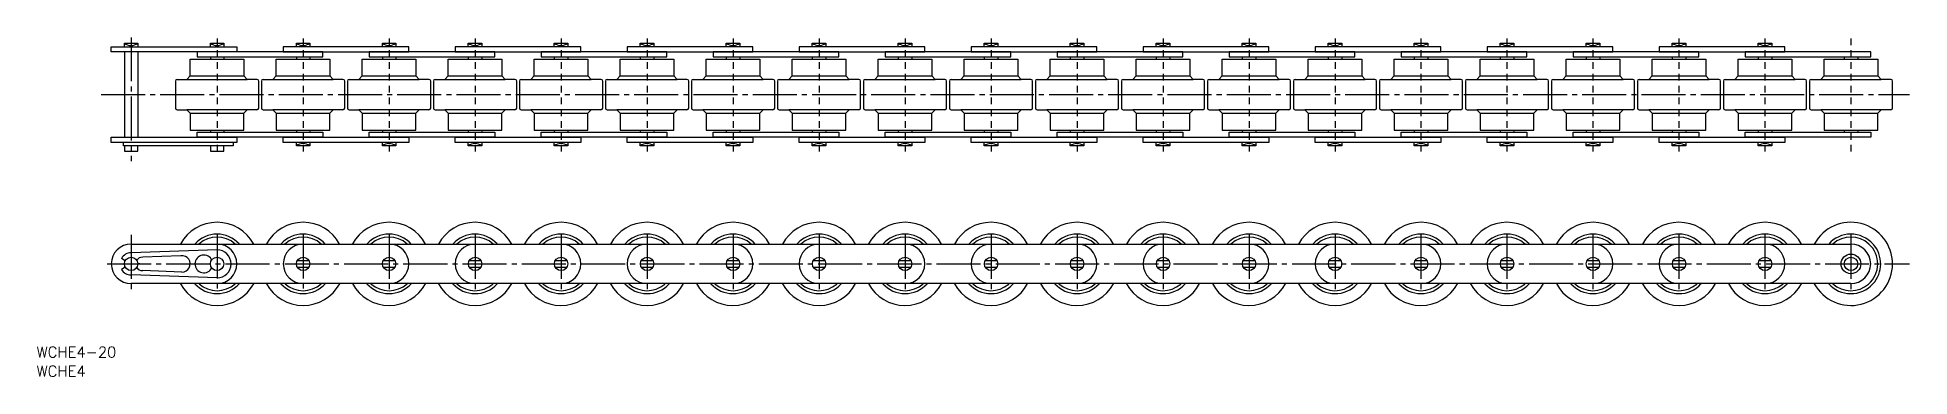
# Model space of a CAD drawing. Extents: x -36 to 517, y 236 to 337.
import ezdxf

# ---------------------------------------------------------------- set-up
doc = ezdxf.new("R2010")
doc.units = 0
doc.linetypes.add('CENTER', pattern=[17.5, 13, -1.5, 1.5, -1.5])
doc.linetypes.add('DASHED', pattern=[3.5, 2, -1.5])
doc.layers.get('0').update_dxf_attribs({"linetype": 'CONTINUOUS'})
doc.layers.add('CENTER', color=1, linetype='CENTER')
doc.styles.get("Standard").update_dxf_attribs({"font": 'txt.shx', "bigfont": 'extfont.shx'})

msp = doc.modelspace()

# ---------------------------------------------------------------- linework, layer by layer
at = {"color": 7, "linetype": 'CONTINUOUS'}
for p, q in [((-14.41, 333.89), (22.72, 333.89)), ((-14.41, 332.39), (-14.41, 333.89)), ((22.72, 332.39), (-14.41, 332.39)), ((-10.53, 333.89), (-10.53, 334.94)), ((-10.53, 334.94), (-6.56, 334.94)), ((-10.53, 332.39), (-10.53, 307.09)), ((-6.56, 334.94), (-6.56, 333.89)), ((-6.56, 332.39), (-6.56, 307.09)), ((48.12, 332.39), (10.99, 332.39)), ((10.99, 332.39), (10.99, 330.89)), ((14.87, 333.89), (14.87, 334.94)), ((14.87, 334.94), (18.84, 334.94)), ((18.84, 334.94), (18.84, 333.89)), ((22.72, 333.89), (22.72, 332.39)), ((73.52, 333.89), (36.39, 333.89)), ((36.39, 333.89), (36.39, 332.39)), ((36.39, 332.39), (73.52, 332.39)), ((40.27, 333.89), (40.27, 334.94)), ((40.27, 334.94), (44.24, 334.94)), ((44.24, 334.94), (44.24, 333.89)), ((48.09, 330.89), (48.09, 332.39)), ((98.92, 332.39), (61.79, 332.39)), ((61.79, 332.39), (61.79, 330.89)), ((65.67, 333.89), (65.67, 334.94)), ((65.67, 334.94), (69.64, 334.94)), ((69.64, 334.94), (69.64, 333.89)), ((73.52, 332.39), (73.52, 333.89)), ((124.32, 333.89), (87.19, 333.89)), ((87.19, 333.89), (87.19, 332.39)), ((87.19, 332.39), (124.32, 332.39)), ((91.07, 333.89), (91.07, 334.94)), ((91.07, 334.94), (95.04, 334.94)), ((95.04, 334.94), (95.04, 333.89)), ((98.89, 330.89), (98.89, 332.39)), ((149.72, 332.39), (112.59, 332.39)), ((112.59, 332.39), (112.59, 330.89)), ((116.47, 333.89), (116.47, 334.94)), ((116.47, 334.94), (120.44, 334.94)), ((120.44, 334.94), (120.44, 333.89)), ((124.32, 332.39), (124.32, 333.89)), ((175.12, 333.89), (137.99, 333.89)), ((137.99, 333.89), (137.99, 332.39)), ((137.99, 332.39), (175.12, 332.39)), ((141.87, 333.89), (141.87, 334.94)), ((141.87, 334.94), (145.84, 334.94)), ((145.84, 334.94), (145.84, 333.89)), ((149.69, 330.89), (149.69, 332.39)), ((200.52, 332.39), (163.39, 332.39)), ((163.39, 332.39), (163.39, 330.89)), ((167.27, 333.89), (167.27, 334.94)), ((167.27, 334.94), (171.24, 334.94)), ((171.24, 334.94), (171.24, 333.89)), ((175.12, 332.39), (175.12, 333.89)), ((225.92, 333.89), (188.79, 333.89)), ((188.79, 333.89), (188.79, 332.39)), ((188.79, 332.39), (225.92, 332.39)), ((192.67, 333.89), (192.67, 334.94)), ((192.67, 334.94), (196.64, 334.94)), ((196.64, 334.94), (196.64, 333.89)), ((200.49, 330.89), (200.49, 332.39)), ((251.32, 332.39), (214.19, 332.39)), ((214.19, 332.39), (214.19, 330.89)), ((218.07, 333.89), (218.07, 334.94)), ((218.07, 334.94), (222.04, 334.94)), ((222.04, 334.94), (222.04, 333.89)), ((225.92, 332.39), (225.92, 333.89)), ((276.72, 333.89), (239.59, 333.89)), ((239.59, 333.89), (239.59, 332.39)), ((239.59, 332.39), (276.72, 332.39)), ((243.47, 333.89), (243.47, 334.94)), ((243.47, 334.94), (247.44, 334.94)), ((247.44, 334.94), (247.44, 333.89)), ((251.29, 330.89), (251.29, 332.39)), ((302.12, 332.39), (264.99, 332.39)), ((264.99, 332.39), (264.99, 330.89)), ((268.87, 333.89), (268.87, 334.94)), ((268.87, 334.94), (272.84, 334.94)), ((272.84, 334.94), (272.84, 333.89)), ((276.72, 332.39), (276.72, 333.89)), ((327.52, 333.89), (290.39, 333.89)), ((290.39, 333.89), (290.39, 332.39)), ((290.39, 332.39), (327.52, 332.39)), ((294.27, 333.89), (294.27, 334.94)), ((294.27, 334.94), (298.24, 334.94)), ((298.24, 334.94), (298.24, 333.89)), ((302.09, 330.89), (302.09, 332.39)), ((352.92, 332.39), (315.79, 332.39)), ((315.79, 332.39), (315.79, 330.89)), ((319.67, 333.89), (319.67, 334.94)), ((319.67, 334.94), (323.64, 334.94)), ((323.64, 334.94), (323.64, 333.89)), ((327.52, 332.39), (327.52, 333.89)), ((378.32, 333.89), (341.19, 333.89)), ((341.19, 333.89), (341.19, 332.39)), ((341.19, 332.39), (378.32, 332.39)), ((345.07, 333.89), (345.07, 334.94)), ((345.07, 334.94), (349.04, 334.94)), ((349.04, 334.94), (349.04, 333.89)), ((352.89, 330.89), (352.89, 332.39)), ((403.72, 332.39), (366.59, 332.39)), ((366.59, 332.39), (366.59, 330.89)), ((370.47, 333.89), (370.47, 334.94)), ((370.47, 334.94), (374.44, 334.94)), ((374.44, 334.94), (374.44, 333.89)), ((378.32, 332.39), (378.32, 333.89)), ((429.12, 333.89), (391.99, 333.89)), ((391.99, 333.89), (391.99, 332.39)), ((391.99, 332.39), (429.12, 332.39)), ((395.87, 333.89), (395.87, 334.94)), ((395.87, 334.94), (399.84, 334.94)), ((399.84, 334.94), (399.84, 333.89)), ((403.69, 330.89), (403.69, 332.39)), ((454.52, 332.39), (417.39, 332.39)), ((417.39, 332.39), (417.39, 330.89)), ((421.27, 333.89), (421.27, 334.94)), ((421.27, 334.94), (425.24, 334.94)), ((425.24, 334.94), (425.24, 333.89)), ((429.12, 332.39), (429.12, 333.89)), ((479.92, 333.89), (442.79, 333.89)), ((442.79, 333.89), (442.79, 332.39)), ((442.79, 332.39), (479.92, 332.39)), ((446.67, 333.89), (446.67, 334.94)), ((446.67, 334.94), (450.64, 334.94)), ((450.64, 334.94), (450.64, 333.89)), ((454.49, 330.89), (454.49, 332.39)), ((505.32, 332.39), (468.19, 332.39)), ((468.19, 332.39), (468.19, 330.89)), ((472.07, 333.89), (472.07, 334.94)), ((472.07, 334.94), (476.04, 334.94)), ((476.04, 334.94), (476.04, 333.89)), ((479.92, 332.39), (479.92, 333.89)), ((505.29, 330.89), (505.29, 332.39)), ((8.91, 330.24), (24.79, 330.24)), ((8.91, 325.24), (8.91, 330.24)), ((10.99, 330.89), (48.12, 330.89)), ((14.87, 330.89), (14.87, 330.24)), ((18.84, 330.89), (18.84, 330.24)), ((24.79, 330.24), (24.79, 325.24)), ((34.31, 330.24), (50.19, 330.24)), ((34.31, 325.24), (34.31, 330.24)), ((40.27, 330.89), (40.27, 330.24)), ((44.24, 330.89), (44.24, 330.24)), ((50.19, 330.24), (50.19, 325.24)), ((59.71, 330.24), (75.59, 330.24)), ((59.71, 325.24), (59.71, 330.24)), ((61.79, 330.89), (98.92, 330.89)), ((65.67, 330.89), (65.67, 330.24)), ((69.64, 330.89), (69.64, 330.24)), ((75.59, 330.24), (75.59, 325.24)), ((85.11, 330.24), (100.99, 330.24)), ((85.11, 325.24), (85.11, 330.24)), ((91.07, 330.89), (91.07, 330.24)), ((95.04, 330.89), (95.04, 330.24)), ((100.99, 330.24), (100.99, 325.24)), ((110.51, 330.24), (126.39, 330.24)), ((110.51, 325.24), (110.51, 330.24)), ((112.59, 330.89), (149.72, 330.89)), ((116.47, 330.89), (116.47, 330.24)), ((120.44, 330.89), (120.44, 330.24)), ((126.39, 330.24), (126.39, 325.24)), ((135.91, 330.24), (151.79, 330.24)), ((135.91, 325.24), (135.91, 330.24)), ((141.87, 330.89), (141.87, 330.24)), ((145.84, 330.89), (145.84, 330.24)), ((151.79, 330.24), (151.79, 325.24)), ((161.31, 330.24), (177.19, 330.24)), ((161.31, 325.24), (161.31, 330.24)), ((163.39, 330.89), (200.52, 330.89)), ((167.27, 330.89), (167.27, 330.24)), ((171.24, 330.89), (171.24, 330.24)), ((177.19, 330.24), (177.19, 325.24)), ((186.71, 330.24), (202.59, 330.24)), ((186.71, 325.24), (186.71, 330.24)), ((192.67, 330.89), (192.67, 330.24)), ((196.64, 330.89), (196.64, 330.24)), ((202.59, 330.24), (202.59, 325.24)), ((212.11, 330.24), (227.99, 330.24)), ((212.11, 325.24), (212.11, 330.24)), ((214.19, 330.89), (251.32, 330.89)), ((218.07, 330.89), (218.07, 330.24)), ((222.04, 330.89), (222.04, 330.24)), ((227.99, 330.24), (227.99, 325.24)), ((237.51, 330.24), (253.39, 330.24)), ((237.51, 325.24), (237.51, 330.24)), ((243.47, 330.89), (243.47, 330.24)), ((247.44, 330.89), (247.44, 330.24)), ((253.39, 330.24), (253.39, 325.24)), ((262.91, 330.24), (278.79, 330.24)), ((262.91, 325.24), (262.91, 330.24)), ((264.99, 330.89), (302.12, 330.89)), ((268.87, 330.89), (268.87, 330.24)), ((272.84, 330.89), (272.84, 330.24)), ((278.79, 330.24), (278.79, 325.24)), ((288.31, 330.24), (304.19, 330.24)), ((288.31, 325.24), (288.31, 330.24)), ((294.27, 330.89), (294.27, 330.24)), ((298.24, 330.89), (298.24, 330.24)), ((304.19, 330.24), (304.19, 325.24)), ((313.71, 330.24), (329.59, 330.24)), ((313.71, 325.24), (313.71, 330.24)), ((315.79, 330.89), (352.92, 330.89)), ((319.67, 330.89), (319.67, 330.24)), ((323.64, 330.89), (323.64, 330.24)), ((329.59, 330.24), (329.59, 325.24)), ((339.11, 330.24), (354.99, 330.24)), ((339.11, 325.24), (339.11, 330.24)), ((345.07, 330.89), (345.07, 330.24)), ((349.04, 330.89), (349.04, 330.24)), ((354.99, 330.24), (354.99, 325.24)), ((364.51, 330.24), (380.39, 330.24)), ((364.51, 325.24), (364.51, 330.24)), ((366.59, 330.89), (403.72, 330.89)), ((370.47, 330.89), (370.47, 330.24)), ((374.44, 330.89), (374.44, 330.24)), ((380.39, 330.24), (380.39, 325.24)), ((389.91, 330.24), (405.79, 330.24)), ((389.91, 325.24), (389.91, 330.24)), ((395.87, 330.89), (395.87, 330.24)), ((399.84, 330.89), (399.84, 330.24)), ((405.79, 330.24), (405.79, 325.24)), ((415.31, 330.24), (431.19, 330.24)), ((415.31, 325.24), (415.31, 330.24)), ((417.39, 330.89), (454.52, 330.89)), ((421.27, 330.89), (421.27, 330.24)), ((425.24, 330.89), (425.24, 330.24)), ((431.19, 330.24), (431.19, 325.24)), ((440.71, 330.24), (456.59, 330.24)), ((440.71, 325.24), (440.71, 330.24)), ((446.67, 330.89), (446.67, 330.24)), ((450.64, 330.89), (450.64, 330.24)), ((456.59, 330.24), (456.59, 325.24)), ((466.11, 330.24), (481.99, 330.24)), ((466.11, 325.24), (466.11, 330.24)), ((468.19, 330.89), (505.32, 330.89)), ((472.07, 330.89), (472.07, 330.24)), ((476.04, 330.89), (476.04, 330.24)), ((481.99, 330.24), (481.99, 325.24)), ((491.51, 330.24), (507.39, 330.24)), ((491.51, 325.24), (491.51, 330.24)), ((497.47, 330.89), (497.47, 330.24)), ((501.44, 330.89), (501.44, 330.24)), ((507.39, 330.24), (507.39, 325.24)), ((4.55, 323.74), (4.55, 315.74)), ((5.05, 324.24), (7.91, 324.24)), ((7.91, 324.24), (8.91, 325.24)), ((7.91, 324.24), (25.79, 324.24)), ((8.91, 325.24), (24.79, 325.24)), ((24.79, 325.24), (25.79, 324.24)), ((28.65, 324.24), (25.79, 324.24)), ((29.15, 315.74), (29.15, 323.74)), ((29.95, 323.74), (29.95, 315.74)), ((30.45, 324.24), (33.31, 324.24)), ((33.31, 324.24), (34.31, 325.24)), ((33.31, 324.24), (51.19, 324.24)), ((34.31, 325.24), (50.19, 325.24)), ((50.19, 325.24), (51.19, 324.24)), ((54.05, 324.24), (51.19, 324.24)), ((54.55, 315.74), (54.55, 323.74)), ((55.35, 323.74), (55.35, 315.74)), ((55.85, 324.24), (58.71, 324.24)), ((58.71, 324.24), (59.71, 325.24)), ((58.71, 324.24), (76.59, 324.24)), ((59.71, 325.24), (75.59, 325.24)), ((75.59, 325.24), (76.59, 324.24)), ((79.45, 324.24), (76.59, 324.24)), ((79.95, 315.74), (79.95, 323.74)), ((80.75, 323.74), (80.75, 315.74)), ((81.25, 324.24), (84.11, 324.24)), ((84.11, 324.24), (85.11, 325.24)), ((84.11, 324.24), (101.99, 324.24)), ((85.11, 325.24), (100.99, 325.24)), ((100.99, 325.24), (101.99, 324.24)), ((104.85, 324.24), (101.99, 324.24)), ((105.35, 315.74), (105.35, 323.74)), ((106.15, 323.74), (106.15, 315.74)), ((106.65, 324.24), (109.51, 324.24)), ((109.51, 324.24), (110.51, 325.24)), ((109.51, 324.24), (127.39, 324.24)), ((110.51, 325.24), (126.39, 325.24)), ((126.39, 325.24), (127.39, 324.24)), ((130.25, 324.24), (127.39, 324.24)), ((130.75, 315.74), (130.75, 323.74)), ((131.55, 323.74), (131.55, 315.74)), ((132.05, 324.24), (134.91, 324.24)), ((134.91, 324.24), (135.91, 325.24)), ((134.91, 324.24), (152.79, 324.24)), ((135.91, 325.24), (151.79, 325.24)), ((151.79, 325.24), (152.79, 324.24)), ((155.65, 324.24), (152.79, 324.24)), ((156.15, 315.74), (156.15, 323.74)), ((156.95, 323.74), (156.95, 315.74)), ((157.45, 324.24), (160.31, 324.24)), ((160.31, 324.24), (161.31, 325.24)), ((160.31, 324.24), (178.19, 324.24)), ((161.31, 325.24), (177.19, 325.24)), ((177.19, 325.24), (178.19, 324.24)), ((181.05, 324.24), (178.19, 324.24)), ((181.55, 315.74), (181.55, 323.74)), ((182.35, 323.74), (182.35, 315.74)), ((182.85, 324.24), (185.71, 324.24)), ((185.71, 324.24), (186.71, 325.24)), ((185.71, 324.24), (203.59, 324.24)), ((186.71, 325.24), (202.59, 325.24)), ((202.59, 325.24), (203.59, 324.24)), ((206.45, 324.24), (203.59, 324.24)), ((206.95, 315.74), (206.95, 323.74)), ((207.75, 323.74), (207.75, 315.74)), ((208.25, 324.24), (211.11, 324.24)), ((211.11, 324.24), (212.11, 325.24)), ((211.11, 324.24), (228.99, 324.24)), ((212.11, 325.24), (227.99, 325.24)), ((227.99, 325.24), (228.99, 324.24)), ((231.85, 324.24), (228.99, 324.24)), ((232.35, 315.74), (232.35, 323.74)), ((233.15, 323.74), (233.15, 315.74)), ((233.65, 324.24), (236.51, 324.24)), ((236.51, 324.24), (237.51, 325.24)), ((236.51, 324.24), (254.39, 324.24)), ((237.51, 325.24), (253.39, 325.24)), ((253.39, 325.24), (254.39, 324.24)), ((257.25, 324.24), (254.39, 324.24)), ((257.75, 315.74), (257.75, 323.74)), ((258.55, 323.74), (258.55, 315.74)), ((259.05, 324.24), (261.91, 324.24)), ((261.91, 324.24), (262.91, 325.24)), ((261.91, 324.24), (279.79, 324.24)), ((262.91, 325.24), (278.79, 325.24)), ((278.79, 325.24), (279.79, 324.24)), ((282.65, 324.24), (279.79, 324.24)), ((283.15, 315.74), (283.15, 323.74)), ((283.95, 323.74), (283.95, 315.74)), ((284.45, 324.24), (287.31, 324.24)), ((287.31, 324.24), (288.31, 325.24)), ((287.31, 324.24), (305.19, 324.24)), ((288.31, 325.24), (304.19, 325.24)), ((304.19, 325.24), (305.19, 324.24)), ((308.05, 324.24), (305.19, 324.24)), ((308.55, 315.74), (308.55, 323.74)), ((309.35, 323.74), (309.35, 315.74)), ((309.85, 324.24), (312.71, 324.24)), ((312.71, 324.24), (313.71, 325.24)), ((312.71, 324.24), (330.59, 324.24)), ((313.71, 325.24), (329.59, 325.24)), ((329.59, 325.24), (330.59, 324.24)), ((333.45, 324.24), (330.59, 324.24)), ((333.95, 315.74), (333.95, 323.74)), ((334.75, 323.74), (334.75, 315.74)), ((335.25, 324.24), (338.11, 324.24)), ((338.11, 324.24), (339.11, 325.24)), ((338.11, 324.24), (355.99, 324.24)), ((339.11, 325.24), (354.99, 325.24)), ((354.99, 325.24), (355.99, 324.24)), ((358.85, 324.24), (355.99, 324.24)), ((359.35, 315.74), (359.35, 323.74)), ((360.15, 323.74), (360.15, 315.74)), ((360.65, 324.24), (363.51, 324.24)), ((363.51, 324.24), (364.51, 325.24)), ((363.51, 324.24), (381.39, 324.24)), ((364.51, 325.24), (380.39, 325.24)), ((380.39, 325.24), (381.39, 324.24)), ((384.25, 324.24), (381.39, 324.24)), ((384.75, 315.74), (384.75, 323.74)), ((385.55, 323.74), (385.55, 315.74)), ((386.05, 324.24), (388.91, 324.24)), ((388.91, 324.24), (389.91, 325.24)), ((388.91, 324.24), (406.79, 324.24)), ((389.91, 325.24), (405.79, 325.24)), ((405.79, 325.24), (406.79, 324.24)), ((409.65, 324.24), (406.79, 324.24)), ((410.15, 315.74), (410.15, 323.74)), ((410.95, 323.74), (410.95, 315.74)), ((411.45, 324.24), (414.31, 324.24)), ((414.31, 324.24), (415.31, 325.24)), ((414.31, 324.24), (432.19, 324.24)), ((415.31, 325.24), (431.19, 325.24)), ((431.19, 325.24), (432.19, 324.24)), ((435.05, 324.24), (432.19, 324.24)), ((435.55, 315.74), (435.55, 323.74)), ((436.35, 323.74), (436.35, 315.74)), ((436.85, 324.24), (439.71, 324.24)), ((439.71, 324.24), (440.71, 325.24)), ((439.71, 324.24), (457.59, 324.24)), ((440.71, 325.24), (456.59, 325.24)), ((456.59, 325.24), (457.59, 324.24)), ((460.45, 324.24), (457.59, 324.24)), ((460.95, 315.74), (460.95, 323.74)), ((461.75, 323.74), (461.75, 315.74)), ((462.25, 324.24), (465.11, 324.24)), ((465.11, 324.24), (466.11, 325.24)), ((465.11, 324.24), (482.99, 324.24)), ((466.11, 325.24), (481.99, 325.24)), ((481.99, 325.24), (482.99, 324.24)), ((485.85, 324.24), (482.99, 324.24)), ((486.35, 315.74), (486.35, 323.74)), ((487.15, 323.74), (487.15, 315.74)), ((487.65, 324.24), (490.51, 324.24)), ((490.51, 324.24), (491.51, 325.24)), ((490.51, 324.24), (508.39, 324.24)), ((491.51, 325.24), (507.39, 325.24)), ((507.39, 325.24), (508.39, 324.24)), ((511.25, 324.24), (508.39, 324.24)), ((511.75, 315.74), (511.75, 323.74)), ((5.05, 315.24), (7.91, 315.24)), ((7.91, 315.24), (8.91, 314.24)), ((25.79, 315.24), (7.91, 315.24)), ((24.79, 314.24), (25.79, 315.24)), ((28.65, 315.24), (25.79, 315.24)), ((30.45, 315.24), (33.31, 315.24)), ((33.31, 315.24), (34.31, 314.24)), ((51.19, 315.24), (33.31, 315.24)), ((50.19, 314.24), (51.19, 315.24)), ((54.05, 315.24), (51.19, 315.24)), ((55.85, 315.24), (58.71, 315.24)), ((58.71, 315.24), (59.71, 314.24)), ((76.59, 315.24), (58.71, 315.24)), ((75.59, 314.24), (76.59, 315.24)), ((79.45, 315.24), (76.59, 315.24)), ((81.25, 315.24), (84.11, 315.24)), ((84.11, 315.24), (85.11, 314.24)), ((101.99, 315.24), (84.11, 315.24)), ((100.99, 314.24), (101.99, 315.24)), ((104.85, 315.24), (101.99, 315.24)), ((106.65, 315.24), (109.51, 315.24)), ((109.51, 315.24), (110.51, 314.24)), ((127.39, 315.24), (109.51, 315.24)), ((126.39, 314.24), (127.39, 315.24)), ((130.25, 315.24), (127.39, 315.24)), ((132.05, 315.24), (134.91, 315.24)), ((134.91, 315.24), (135.91, 314.24)), ((152.79, 315.24), (134.91, 315.24)), ((151.79, 314.24), (152.79, 315.24)), ((155.65, 315.24), (152.79, 315.24)), ((157.45, 315.24), (160.31, 315.24)), ((160.31, 315.24), (161.31, 314.24)), ((178.19, 315.24), (160.31, 315.24)), ((177.19, 314.24), (178.19, 315.24)), ((181.05, 315.24), (178.19, 315.24)), ((182.85, 315.24), (185.71, 315.24)), ((185.71, 315.24), (186.71, 314.24)), ((203.59, 315.24), (185.71, 315.24)), ((202.59, 314.24), (203.59, 315.24)), ((206.45, 315.24), (203.59, 315.24)), ((208.25, 315.24), (211.11, 315.24)), ((211.11, 315.24), (212.11, 314.24)), ((228.99, 315.24), (211.11, 315.24)), ((227.99, 314.24), (228.99, 315.24)), ((231.85, 315.24), (228.99, 315.24)), ((233.65, 315.24), (236.51, 315.24)), ((236.51, 315.24), (237.51, 314.24)), ((254.39, 315.24), (236.51, 315.24)), ((253.39, 314.24), (254.39, 315.24)), ((257.25, 315.24), (254.39, 315.24)), ((259.05, 315.24), (261.91, 315.24)), ((261.91, 315.24), (262.91, 314.24)), ((279.79, 315.24), (261.91, 315.24)), ((278.79, 314.24), (279.79, 315.24)), ((282.65, 315.24), (279.79, 315.24)), ((284.45, 315.24), (287.31, 315.24)), ((287.31, 315.24), (288.31, 314.24)), ((305.19, 315.24), (287.31, 315.24)), ((304.19, 314.24), (305.19, 315.24)), ((308.05, 315.24), (305.19, 315.24)), ((309.85, 315.24), (312.71, 315.24)), ((312.71, 315.24), (313.71, 314.24)), ((330.59, 315.24), (312.71, 315.24)), ((329.59, 314.24), (330.59, 315.24)), ((333.45, 315.24), (330.59, 315.24)), ((335.25, 315.24), (338.11, 315.24)), ((338.11, 315.24), (339.11, 314.24)), ((355.99, 315.24), (338.11, 315.24)), ((354.99, 314.24), (355.99, 315.24)), ((358.85, 315.24), (355.99, 315.24)), ((360.65, 315.24), (363.51, 315.24)), ((363.51, 315.24), (364.51, 314.24)), ((381.39, 315.24), (363.51, 315.24)), ((380.39, 314.24), (381.39, 315.24)), ((384.25, 315.24), (381.39, 315.24)), ((386.05, 315.24), (388.91, 315.24)), ((388.91, 315.24), (389.91, 314.24)), ((406.79, 315.24), (388.91, 315.24)), ((405.79, 314.24), (406.79, 315.24)), ((409.65, 315.24), (406.79, 315.24)), ((411.45, 315.24), (414.31, 315.24)), ((414.31, 315.24), (415.31, 314.24)), ((432.19, 315.24), (414.31, 315.24)), ((431.19, 314.24), (432.19, 315.24)), ((435.05, 315.24), (432.19, 315.24)), ((436.85, 315.24), (439.71, 315.24)), ((439.71, 315.24), (440.71, 314.24)), ((457.59, 315.24), (439.71, 315.24)), ((456.59, 314.24), (457.59, 315.24)), ((460.45, 315.24), (457.59, 315.24)), ((462.25, 315.24), (465.11, 315.24)), ((465.11, 315.24), (466.11, 314.24)), ((482.99, 315.24), (465.11, 315.24)), ((481.99, 314.24), (482.99, 315.24)), ((485.85, 315.24), (482.99, 315.24)), ((487.65, 315.24), (490.51, 315.24)), ((490.51, 315.24), (491.51, 314.24)), ((508.39, 315.24), (490.51, 315.24)), ((507.39, 314.24), (508.39, 315.24)), ((511.25, 315.24), (508.39, 315.24)), ((8.91, 314.24), (8.91, 309.24)), ((8.91, 314.24), (24.79, 314.24)), ((24.79, 309.24), (24.79, 314.24)), ((34.31, 314.24), (34.31, 309.24)), ((34.31, 314.24), (50.19, 314.24)), ((50.19, 309.24), (50.19, 314.24)), ((59.71, 314.24), (59.71, 309.24)), ((59.71, 314.24), (75.59, 314.24)), ((75.59, 309.24), (75.59, 314.24)), ((85.11, 314.24), (85.11, 309.24)), ((85.11, 314.24), (100.99, 314.24)), ((100.99, 309.24), (100.99, 314.24)), ((110.51, 314.24), (110.51, 309.24)), ((110.51, 314.24), (126.39, 314.24)), ((126.39, 309.24), (126.39, 314.24)), ((135.91, 314.24), (135.91, 309.24)), ((135.91, 314.24), (151.79, 314.24)), ((151.79, 309.24), (151.79, 314.24)), ((161.31, 314.24), (161.31, 309.24)), ((161.31, 314.24), (177.19, 314.24)), ((177.19, 309.24), (177.19, 314.24)), ((186.71, 314.24), (186.71, 309.24)), ((186.71, 314.24), (202.59, 314.24)), ((202.59, 309.24), (202.59, 314.24)), ((212.11, 314.24), (212.11, 309.24)), ((212.11, 314.24), (227.99, 314.24)), ((227.99, 309.24), (227.99, 314.24)), ((237.51, 314.24), (237.51, 309.24)), ((237.51, 314.24), (253.39, 314.24)), ((253.39, 309.24), (253.39, 314.24)), ((262.91, 314.24), (262.91, 309.24)), ((262.91, 314.24), (278.79, 314.24)), ((278.79, 309.24), (278.79, 314.24)), ((288.31, 314.24), (288.31, 309.24)), ((288.31, 314.24), (304.19, 314.24)), ((304.19, 309.24), (304.19, 314.24)), ((313.71, 314.24), (313.71, 309.24)), ((313.71, 314.24), (329.59, 314.24)), ((329.59, 309.24), (329.59, 314.24)), ((339.11, 314.24), (339.11, 309.24)), ((339.11, 314.24), (354.99, 314.24)), ((354.99, 309.24), (354.99, 314.24)), ((364.51, 314.24), (364.51, 309.24)), ((364.51, 314.24), (380.39, 314.24)), ((380.39, 309.24), (380.39, 314.24)), ((389.91, 314.24), (389.91, 309.24)), ((389.91, 314.24), (405.79, 314.24)), ((405.79, 309.24), (405.79, 314.24)), ((415.31, 314.24), (415.31, 309.24)), ((415.31, 314.24), (431.19, 314.24)), ((431.19, 309.24), (431.19, 314.24)), ((440.71, 314.24), (440.71, 309.24)), ((440.71, 314.24), (456.59, 314.24)), ((456.59, 309.24), (456.59, 314.24)), ((466.11, 314.24), (466.11, 309.24)), ((466.11, 314.24), (481.99, 314.24)), ((481.99, 309.24), (481.99, 314.24)), ((491.51, 314.24), (491.51, 309.24)), ((491.51, 314.24), (507.39, 314.24)), ((507.39, 309.24), (507.39, 314.24)), ((-14.41, 307.09), (22.72, 307.09)), ((-14.41, 305.59), (-14.41, 307.09)), ((22.72, 305.59), (-14.41, 305.59)), ((-10.82, 304.58), (-10.82, 305.59)), ((21.57, 304.58), (-10.82, 304.58)), ((-10.53, 304.58), (-10.53, 302.99)), ((-6.56, 302.99), (-6.56, 304.58)), ((8.91, 309.24), (24.79, 309.24)), ((10.99, 308.59), (48.12, 308.59)), ((10.99, 307.09), (10.99, 308.59)), ((48.12, 307.09), (10.99, 307.09)), ((14.87, 309.24), (14.87, 308.59)), ((14.87, 304.58), (14.87, 302.99)), ((18.84, 309.24), (18.84, 308.59)), ((18.84, 302.99), (18.84, 304.58)), ((21.57, 305.59), (21.57, 304.58)), ((22.72, 307.09), (22.72, 305.59)), ((34.31, 309.24), (50.19, 309.24)), ((36.39, 307.09), (73.52, 307.09)), ((36.39, 305.59), (36.39, 307.09)), ((73.52, 305.59), (36.39, 305.59)), ((40.27, 309.24), (40.27, 308.59)), ((40.27, 304.54), (40.27, 305.59)), ((44.24, 304.54), (40.27, 304.54)), ((44.24, 309.24), (44.24, 308.59)), ((44.24, 305.59), (44.24, 304.54)), ((48.09, 308.59), (48.09, 307.09)), ((59.71, 309.24), (75.59, 309.24)), ((61.79, 308.59), (98.92, 308.59)), ((61.79, 307.09), (61.79, 308.59)), ((98.92, 307.09), (61.79, 307.09)), ((65.67, 309.24), (65.67, 308.59)), ((65.67, 304.54), (65.67, 305.59)), ((69.64, 304.54), (65.67, 304.54)), ((69.64, 309.24), (69.64, 308.59)), ((69.64, 305.59), (69.64, 304.54)), ((73.52, 307.09), (73.52, 305.59)), ((85.11, 309.24), (100.99, 309.24)), ((87.19, 307.09), (124.32, 307.09)), ((87.19, 305.59), (87.19, 307.09)), ((124.32, 305.59), (87.19, 305.59)), ((91.07, 309.24), (91.07, 308.59)), ((91.07, 304.54), (91.07, 305.59)), ((95.04, 304.54), (91.07, 304.54)), ((95.04, 309.24), (95.04, 308.59)), ((95.04, 305.59), (95.04, 304.54)), ((98.89, 308.59), (98.89, 307.09)), ((110.51, 309.24), (126.39, 309.24)), ((112.59, 308.59), (149.72, 308.59)), ((112.59, 307.09), (112.59, 308.59)), ((149.72, 307.09), (112.59, 307.09)), ((116.47, 309.24), (116.47, 308.59)), ((116.47, 304.54), (116.47, 305.59)), ((120.44, 304.54), (116.47, 304.54)), ((120.44, 309.24), (120.44, 308.59)), ((120.44, 305.59), (120.44, 304.54)), ((124.32, 307.09), (124.32, 305.59)), ((135.91, 309.24), (151.79, 309.24)), ((137.99, 307.09), (175.12, 307.09)), ((137.99, 305.59), (137.99, 307.09)), ((175.12, 305.59), (137.99, 305.59)), ((141.87, 309.24), (141.87, 308.59)), ((141.87, 304.54), (141.87, 305.59)), ((145.84, 304.54), (141.87, 304.54)), ((145.84, 309.24), (145.84, 308.59)), ((145.84, 305.59), (145.84, 304.54)), ((149.69, 308.59), (149.69, 307.09)), ((161.31, 309.24), (177.19, 309.24)), ((163.39, 308.59), (200.52, 308.59)), ((163.39, 307.09), (163.39, 308.59)), ((200.52, 307.09), (163.39, 307.09)), ((167.27, 309.24), (167.27, 308.59)), ((167.27, 304.54), (167.27, 305.59)), ((171.24, 304.54), (167.27, 304.54)), ((171.24, 309.24), (171.24, 308.59)), ((171.24, 305.59), (171.24, 304.54)), ((175.12, 307.09), (175.12, 305.59)), ((186.71, 309.24), (202.59, 309.24)), ((188.79, 307.09), (225.92, 307.09)), ((188.79, 305.59), (188.79, 307.09)), ((225.92, 305.59), (188.79, 305.59)), ((192.67, 309.24), (192.67, 308.59)), ((192.67, 304.54), (192.67, 305.59)), ((196.64, 304.54), (192.67, 304.54)), ((196.64, 309.24), (196.64, 308.59)), ((196.64, 305.59), (196.64, 304.54)), ((200.49, 308.59), (200.49, 307.09)), ((212.11, 309.24), (227.99, 309.24)), ((214.19, 308.59), (251.32, 308.59)), ((214.19, 307.09), (214.19, 308.59)), ((251.32, 307.09), (214.19, 307.09)), ((218.07, 309.24), (218.07, 308.59)), ((218.07, 304.54), (218.07, 305.59)), ((222.04, 304.54), (218.07, 304.54)), ((222.04, 309.24), (222.04, 308.59)), ((222.04, 305.59), (222.04, 304.54)), ((225.92, 307.09), (225.92, 305.59)), ((237.51, 309.24), (253.39, 309.24)), ((239.59, 307.09), (276.72, 307.09)), ((239.59, 305.59), (239.59, 307.09)), ((276.72, 305.59), (239.59, 305.59)), ((243.47, 309.24), (243.47, 308.59)), ((243.47, 304.54), (243.47, 305.59)), ((247.44, 304.54), (243.47, 304.54)), ((247.44, 309.24), (247.44, 308.59)), ((247.44, 305.59), (247.44, 304.54)), ((251.29, 308.59), (251.29, 307.09)), ((262.91, 309.24), (278.79, 309.24)), ((264.99, 308.59), (302.12, 308.59)), ((264.99, 307.09), (264.99, 308.59)), ((302.12, 307.09), (264.99, 307.09)), ((268.87, 309.24), (268.87, 308.59)), ((268.87, 304.54), (268.87, 305.59)), ((272.84, 304.54), (268.87, 304.54)), ((272.84, 309.24), (272.84, 308.59)), ((272.84, 305.59), (272.84, 304.54)), ((276.72, 307.09), (276.72, 305.59)), ((288.31, 309.24), (304.19, 309.24)), ((290.39, 307.09), (327.52, 307.09)), ((290.39, 305.59), (290.39, 307.09)), ((327.52, 305.59), (290.39, 305.59)), ((294.27, 309.24), (294.27, 308.59)), ((294.27, 304.54), (294.27, 305.59)), ((298.24, 304.54), (294.27, 304.54)), ((298.24, 309.24), (298.24, 308.59)), ((298.24, 305.59), (298.24, 304.54)), ((302.09, 308.59), (302.09, 307.09)), ((313.71, 309.24), (329.59, 309.24)), ((315.79, 308.59), (352.92, 308.59)), ((315.79, 307.09), (315.79, 308.59)), ((352.92, 307.09), (315.79, 307.09)), ((319.67, 309.24), (319.67, 308.59)), ((319.67, 304.54), (319.67, 305.59)), ((323.64, 304.54), (319.67, 304.54)), ((323.64, 309.24), (323.64, 308.59)), ((323.64, 305.59), (323.64, 304.54)), ((327.52, 307.09), (327.52, 305.59)), ((339.11, 309.24), (354.99, 309.24)), ((341.19, 307.09), (378.32, 307.09)), ((341.19, 305.59), (341.19, 307.09)), ((378.32, 305.59), (341.19, 305.59)), ((345.07, 309.24), (345.07, 308.59)), ((345.07, 304.54), (345.07, 305.59)), ((349.04, 304.54), (345.07, 304.54)), ((349.04, 309.24), (349.04, 308.59)), ((349.04, 305.59), (349.04, 304.54)), ((352.89, 308.59), (352.89, 307.09)), ((364.51, 309.24), (380.39, 309.24)), ((366.59, 308.59), (403.72, 308.59)), ((366.59, 307.09), (366.59, 308.59)), ((403.72, 307.09), (366.59, 307.09)), ((370.47, 309.24), (370.47, 308.59)), ((370.47, 304.54), (370.47, 305.59)), ((374.44, 304.54), (370.47, 304.54)), ((374.44, 309.24), (374.44, 308.59)), ((374.44, 305.59), (374.44, 304.54)), ((378.32, 307.09), (378.32, 305.59)), ((389.91, 309.24), (405.79, 309.24)), ((391.99, 307.09), (429.12, 307.09)), ((391.99, 305.59), (391.99, 307.09)), ((429.12, 305.59), (391.99, 305.59)), ((395.87, 309.24), (395.87, 308.59)), ((395.87, 304.54), (395.87, 305.59)), ((399.84, 304.54), (395.87, 304.54)), ((399.84, 309.24), (399.84, 308.59)), ((399.84, 305.59), (399.84, 304.54)), ((403.69, 308.59), (403.69, 307.09)), ((415.31, 309.24), (431.19, 309.24)), ((417.39, 308.59), (454.52, 308.59)), ((417.39, 307.09), (417.39, 308.59)), ((454.52, 307.09), (417.39, 307.09)), ((421.27, 309.24), (421.27, 308.59)), ((421.27, 304.54), (421.27, 305.59)), ((425.24, 304.54), (421.27, 304.54)), ((425.24, 309.24), (425.24, 308.59)), ((425.24, 305.59), (425.24, 304.54)), ((429.12, 307.09), (429.12, 305.59)), ((440.71, 309.24), (456.59, 309.24)), ((442.79, 307.09), (479.92, 307.09)), ((442.79, 305.59), (442.79, 307.09)), ((479.92, 305.59), (442.79, 305.59)), ((446.67, 309.24), (446.67, 308.59)), ((446.67, 304.54), (446.67, 305.59)), ((450.64, 304.54), (446.67, 304.54)), ((450.64, 309.24), (450.64, 308.59)), ((450.64, 305.59), (450.64, 304.54)), ((454.49, 308.59), (454.49, 307.09)), ((466.11, 309.24), (481.99, 309.24)), ((468.19, 308.59), (505.32, 308.59)), ((468.19, 307.09), (468.19, 308.59)), ((505.32, 307.09), (468.19, 307.09)), ((472.07, 309.24), (472.07, 308.59)), ((472.07, 304.54), (472.07, 305.59)), ((476.04, 304.54), (472.07, 304.54)), ((476.04, 309.24), (476.04, 308.59)), ((476.04, 305.59), (476.04, 304.54)), ((479.92, 307.09), (479.92, 305.59)), ((491.51, 309.24), (507.39, 309.24)), ((497.47, 309.24), (497.47, 308.59)), ((501.44, 309.24), (501.44, 308.59)), ((505.29, 308.59), (505.29, 307.09)), ((-10.53, 302.99), (-6.56, 302.99)), ((14.87, 302.99), (18.84, 302.99)), ((-11.39, 271.31), (-10.28, 270.66)), ((-8.54, 275.51), (499.43, 275.51)), ((16.85, 273.82), (-8.54, 272.95)), ((6.19, 272.07), (-5.11, 271.65)), ((-10.28, 268.66), (-11.39, 268.02)), ((16.85, 265.51), (-8.54, 266.38)), ((-6, 269.66), (-6.36, 269.66)), ((6.43, 267.24), (-5.11, 267.68)), ((40.56, 270.66), (43.99, 270.66)), ((40.56, 268.66), (43.99, 268.66)), ((65.95, 270.66), (69.38, 270.66)), ((65.95, 268.66), (69.38, 268.66)), ((91.36, 270.66), (94.79, 270.66)), ((91.36, 268.66), (94.79, 268.66)), ((116.75, 270.66), (120.18, 270.66)), ((116.75, 268.66), (120.18, 268.66)), ((142.16, 270.66), (145.59, 270.66)), ((142.16, 268.66), (145.59, 268.66)), ((167.55, 270.66), (170.98, 270.66)), ((167.55, 268.66), (170.98, 268.66)), ((192.96, 270.66), (196.39, 270.66)), ((192.96, 268.66), (196.39, 268.66)), ((218.35, 270.66), (221.78, 270.66)), ((218.35, 268.66), (221.78, 268.66)), ((243.76, 270.66), (247.19, 270.66)), ((243.76, 268.66), (247.19, 268.66)), ((269.15, 270.66), (272.58, 270.66)), ((269.15, 268.66), (272.58, 268.66)), ((294.56, 270.66), (297.99, 270.66)), ((294.56, 268.66), (297.99, 268.66)), ((319.95, 270.66), (323.38, 270.66)), ((319.95, 268.66), (323.38, 268.66)), ((345.36, 270.66), (348.79, 270.66)), ((345.36, 268.66), (348.79, 268.66)), ((370.75, 270.66), (374.18, 270.66)), ((370.75, 268.66), (374.18, 268.66)), ((396.16, 270.66), (399.59, 270.66)), ((396.16, 268.66), (399.59, 268.66)), ((421.55, 270.66), (424.98, 270.66)), ((421.55, 268.66), (424.98, 268.66)), ((446.96, 270.66), (450.39, 270.66)), ((446.96, 268.66), (450.39, 268.66)), ((472.35, 270.66), (475.78, 270.66)), ((472.35, 268.66), (475.78, 268.66)), ((499.43, 263.81), (-8.54, 263.81))]:
    msp.add_line(p, q, dxfattribs=at)
for centre, radius in [((-8.54, 269.66), 1.98), ((16.85, 269.66), 1.98), ((42.27, 269.66), 1.98), ((67.66, 269.66), 1.98), ((93.07, 269.66), 1.98), ((118.46, 269.66), 1.98), ((143.87, 269.66), 1.98), ((169.26, 269.66), 1.98), ((194.67, 269.66), 1.98), ((220.06, 269.66), 1.98), ((245.47, 269.66), 1.98), ((270.86, 269.66), 1.98), ((296.27, 269.66), 1.98), ((321.66, 269.66), 1.98), ((347.07, 269.66), 1.98), ((372.46, 269.66), 1.98), ((397.87, 269.66), 1.98), ((423.26, 269.66), 1.98), ((448.67, 269.66), 1.98), ((474.06, 269.66), 1.98), ((499.45, 269.66), 2.92), ((499.45, 269.66), 1.98)]:
    msp.add_circle(centre, radius, dxfattribs=at)
for centre, radius, start, end in [((-8.55, 337.34), 3.11, 230.383, 309.617), ((16.85, 337.34), 3.11, 230.383, 309.617), ((42.25, 337.34), 3.11, 230.383, 309.617), ((67.65, 337.34), 3.11, 230.383, 309.617), ((93.05, 337.34), 3.11, 230.383, 309.617), ((118.45, 337.34), 3.11, 230.383, 309.617), ((143.85, 337.34), 3.11, 230.383, 309.617), ((169.25, 337.34), 3.11, 230.383, 309.617), ((194.65, 337.34), 3.11, 230.383, 309.617), ((220.05, 337.34), 3.11, 230.383, 309.617), ((245.45, 337.34), 3.11, 230.383, 309.617), ((270.85, 337.34), 3.11, 230.383, 309.617), ((296.25, 337.34), 3.11, 230.383, 309.617), ((321.65, 337.34), 3.11, 230.383, 309.617), ((347.05, 337.34), 3.11, 230.383, 309.617), ((372.45, 337.34), 3.11, 230.383, 309.617), ((397.85, 337.34), 3.11, 230.383, 309.617), ((423.25, 337.34), 3.11, 230.383, 309.617), ((448.65, 337.34), 3.11, 230.383, 309.617), ((474.05, 337.34), 3.11, 230.383, 309.617), ((5.05, 323.74), 0.5, 90, 180), ((28.65, 323.74), 0.5, 0, 90), ((30.45, 323.74), 0.5, 90, 180), ((54.05, 323.74), 0.5, 0, 90), ((55.85, 323.74), 0.5, 90, 180), ((79.45, 323.74), 0.5, 0, 90), ((81.25, 323.74), 0.5, 90, 180), ((104.85, 323.74), 0.5, 0, 90), ((106.65, 323.74), 0.5, 90, 180), ((130.25, 323.74), 0.5, 0, 90), ((132.05, 323.74), 0.5, 90, 180), ((155.65, 323.74), 0.5, 0, 90), ((157.45, 323.74), 0.5, 90, 180), ((181.05, 323.74), 0.5, 0, 90), ((182.85, 323.74), 0.5, 90, 180), ((206.45, 323.74), 0.5, 0, 90), ((208.25, 323.74), 0.5, 90, 180), ((231.85, 323.74), 0.5, 0, 90), ((233.65, 323.74), 0.5, 90, 180), ((257.25, 323.74), 0.5, 0, 90), ((259.05, 323.74), 0.5, 90, 180), ((282.65, 323.74), 0.5, 0, 90), ((284.45, 323.74), 0.5, 90, 180), ((308.05, 323.74), 0.5, 0, 90), ((309.85, 323.74), 0.5, 90, 180), ((333.45, 323.74), 0.5, 0, 90), ((335.25, 323.74), 0.5, 90, 180), ((358.85, 323.74), 0.5, 0, 90), ((360.65, 323.74), 0.5, 90, 180), ((384.25, 323.74), 0.5, 0, 90), ((386.05, 323.74), 0.5, 90, 180), ((409.65, 323.74), 0.5, 0, 90), ((411.45, 323.74), 0.5, 90, 180), ((435.05, 323.74), 0.5, 0, 90), ((436.85, 323.74), 0.5, 90, 180), ((460.45, 323.74), 0.5, 0, 90), ((462.25, 323.74), 0.5, 90, 180), ((485.85, 323.74), 0.5, 0, 90), ((487.65, 323.74), 0.5, 90, 180), ((511.25, 323.74), 0.5, 0, 90), ((5.05, 315.74), 0.5, 180, 270), ((28.65, 315.74), 0.5, 270, 0), ((30.45, 315.74), 0.5, 180, 270), ((54.05, 315.74), 0.5, 270, 0), ((55.85, 315.74), 0.5, 180, 270), ((79.45, 315.74), 0.5, 270, 0), ((81.25, 315.74), 0.5, 180, 270), ((104.85, 315.74), 0.5, 270, 0), ((106.65, 315.74), 0.5, 180, 270), ((130.25, 315.74), 0.5, 270, 0), ((132.05, 315.74), 0.5, 180, 270), ((155.65, 315.74), 0.5, 270, 0), ((157.45, 315.74), 0.5, 180, 270), ((181.05, 315.74), 0.5, 270, 0), ((182.85, 315.74), 0.5, 180, 270), ((206.45, 315.74), 0.5, 270, 0), ((208.25, 315.74), 0.5, 180, 270), ((231.85, 315.74), 0.5, 270, 0), ((233.65, 315.74), 0.5, 180, 270), ((257.25, 315.74), 0.5, 270, 0), ((259.05, 315.74), 0.5, 180, 270), ((282.65, 315.74), 0.5, 270, 0), ((284.45, 315.74), 0.5, 180, 270), ((308.05, 315.74), 0.5, 270, 0), ((309.85, 315.74), 0.5, 180, 270), ((333.45, 315.74), 0.5, 270, 0), ((335.25, 315.74), 0.5, 180, 270), ((358.85, 315.74), 0.5, 270, 0), ((360.65, 315.74), 0.5, 180, 270), ((384.25, 315.74), 0.5, 270, 0), ((386.05, 315.74), 0.5, 180, 270), ((409.65, 315.74), 0.5, 270, 0), ((411.45, 315.74), 0.5, 180, 270), ((435.05, 315.74), 0.5, 270, 0), ((436.85, 315.74), 0.5, 180, 270), ((460.45, 315.74), 0.5, 270, 0), ((462.25, 315.74), 0.5, 180, 270), ((485.85, 315.74), 0.5, 270, 0), ((487.65, 315.74), 0.5, 180, 270), ((511.25, 315.74), 0.5, 270, 0), ((42.25, 302.14), 3.11, 50.383, 129.617), ((67.65, 302.14), 3.11, 50.383, 129.617), ((93.05, 302.14), 3.11, 50.383, 129.617), ((118.45, 302.14), 3.11, 50.383, 129.617), ((143.85, 302.14), 3.11, 50.383, 129.617), ((169.25, 302.14), 3.11, 50.383, 129.617), ((194.65, 302.14), 3.11, 50.383, 129.617), ((220.05, 302.14), 3.11, 50.383, 129.617), ((245.45, 302.14), 3.11, 50.383, 129.617), ((270.85, 302.14), 3.11, 50.383, 129.617), ((296.25, 302.14), 3.11, 50.383, 129.617), ((321.65, 302.14), 3.11, 50.383, 129.617), ((347.05, 302.14), 3.11, 50.383, 129.617), ((372.45, 302.14), 3.11, 50.383, 129.617), ((397.85, 302.14), 3.11, 50.383, 129.617), ((423.25, 302.14), 3.11, 50.383, 129.617), ((448.65, 302.14), 3.11, 50.383, 129.617), ((474.05, 302.14), 3.11, 50.383, 129.617), ((16.85, 269.66), 12.3, 28.409, 151.5215), ((16.85, 269.66), 8.8, 42.103, 138.1926), ((16.85, 269.66), 7.93, 47.676, 132.3109), ((42.25, 269.66), 12.3, 28.4785, 151.335), ((42.25, 269.66), 8.8, 41.8074, 138.1926), ((42.25, 269.66), 7.93, 47.676, 132.3109), ((67.65, 269.66), 12.3, 28.4785, 151.335), ((67.65, 269.66), 8.8, 41.8074, 138.1926), ((67.65, 269.66), 7.93, 47.676, 132.3109), ((93.05, 269.66), 12.3, 28.399, 151.601), ((93.05, 269.66), 8.8, 42.103, 138.1926), ((93.05, 269.66), 7.93, 47.676, 132.3109), ((118.45, 269.66), 12.3, 28.4785, 151.335), ((118.45, 269.66), 8.8, 41.8074, 138.1926), ((118.45, 269.66), 7.93, 47.676, 132.3109), ((143.85, 269.66), 12.3, 28.399, 151.601), ((143.85, 269.66), 8.8, 42.103, 138.1926), ((143.85, 269.66), 7.93, 47.676, 132.3109), ((169.25, 269.66), 12.3, 28.4785, 151.335), ((169.25, 269.66), 8.8, 41.8074, 138.1926), ((169.25, 269.66), 7.93, 47.676, 132.3109), ((194.65, 269.66), 12.3, 28.399, 151.601), ((194.65, 269.66), 8.8, 42.103, 138.1926), ((194.65, 269.66), 7.93, 47.676, 132.3109), ((220.05, 269.66), 12.3, 28.4785, 151.335), ((220.05, 269.66), 8.8, 41.8074, 138.1926), ((220.05, 269.66), 7.93, 47.676, 132.3109), ((245.45, 269.66), 12.3, 28.399, 151.601), ((245.45, 269.66), 8.8, 42.103, 138.1926), ((245.45, 269.66), 7.93, 47.676, 132.3109), ((270.85, 269.66), 12.3, 28.4785, 151.335), ((270.85, 269.66), 8.8, 41.8074, 138.1926), ((270.85, 269.66), 7.93, 47.676, 132.3109), ((296.25, 269.66), 12.3, 28.399, 151.601), ((296.25, 269.66), 8.8, 42.103, 138.1926), ((296.25, 269.66), 7.93, 47.676, 132.3109), ((321.65, 269.66), 12.3, 28.4785, 151.335), ((321.65, 269.66), 8.8, 41.8074, 138.1926), ((321.65, 269.66), 7.93, 47.676, 132.3109), ((347.05, 269.66), 12.3, 28.399, 151.601), ((347.05, 269.66), 8.8, 42.103, 138.1926), ((347.05, 269.66), 7.93, 47.676, 132.3109), ((372.45, 269.66), 12.3, 28.4785, 151.335), ((372.45, 269.66), 8.8, 41.8074, 138.1926), ((372.45, 269.66), 7.93, 47.676, 132.3109), ((397.85, 269.66), 12.3, 28.399, 151.601), ((397.85, 269.66), 8.8, 42.103, 138.1926), ((397.85, 269.66), 7.93, 47.676, 132.3109), ((423.25, 269.66), 12.3, 28.4785, 151.335), ((423.25, 269.66), 8.8, 41.8074, 138.1926), ((423.25, 269.66), 7.93, 47.676, 132.3109), ((448.65, 269.66), 12.3, 28.399, 151.601), ((448.65, 269.66), 8.8, 42.103, 138.1926), ((448.65, 269.66), 7.93, 47.676, 132.3109), ((474.05, 269.66), 12.3, 28.4785, 151.335), ((474.05, 269.66), 8.8, 41.8074, 138.1926), ((474.05, 269.66), 7.93, 47.676, 132.3109), ((499.42, 269.66), 12.3, 208.4785, 151.5215), ((499.42, 269.66), 8.8, 42.103, 138.1926), ((499.42, 269.66), 7.93, 47.676, 132.3109), ((-8.54, 269.66), 5.85, 90, 270), ((-8.54, 269.66), 3.28, 90, 150), ((-5.21, 269.66), 1.98, 86.996, 149.754), ((6.48, 269.66), 2.43, 268.824, 96.966), ((12.95, 269.66), 2.62, 22.393, 335.467), ((16.85, 269.66), 5.85, 270, 90), ((16.85, 269.66), 4.15, 270, 90), ((42.26, 269.66), 5.85, 90, 270), ((67.65, 269.66), 5.85, 270, 90), ((93.06, 269.66), 5.85, 90, 270), ((118.45, 269.66), 5.85, 270, 90), ((143.86, 269.66), 5.85, 90, 270), ((169.25, 269.66), 5.85, 270, 90), ((194.66, 269.66), 5.85, 90, 270), ((220.05, 269.66), 5.85, 270, 90), ((245.46, 269.66), 5.85, 90, 270), ((270.85, 269.66), 5.85, 270, 90), ((296.26, 269.66), 5.85, 90, 270), ((321.65, 269.66), 5.85, 270, 90), ((347.06, 269.66), 5.85, 90, 270), ((372.45, 269.66), 5.85, 270, 90), ((397.86, 269.66), 5.85, 90, 270), ((423.25, 269.66), 5.85, 270, 90), ((448.66, 269.66), 5.85, 90, 270), ((474.05, 269.66), 5.85, 270, 90), ((499.42, 269.66), 5.85, 270, 90), ((499.42, 269.66), 7.93, 311.286, 47.691), ((499.42, 269.66), 8.8, 317.616, 41.812), ((-8.54, 269.66), 3.28, 210.004, 270.017), ((-5.21, 269.66), 1.98, 210.246, 273.004), ((16.86, 269.66), 12.3, 208.4785, 331.5215), ((16.86, 269.66), 8.8, 221.8074, 318.1926), ((16.86, 269.66), 7.93, 227.6891, 312.3109), ((42.26, 269.66), 12.3, 208.4785, 331.5215), ((42.26, 269.66), 8.8, 221.8074, 318.1926), ((42.26, 269.66), 7.93, 227.6891, 312.3109), ((67.65, 269.66), 12.3, 208.374, 331.5215), ((67.65, 269.66), 8.8, 221.8074, 318.1926), ((67.65, 269.66), 7.93, 227.6891, 312.3109), ((93.05, 269.66), 12.3, 208.4785, 331.6009), ((93.05, 269.66), 8.8, 221.8074, 317.614), ((93.05, 269.66), 7.93, 227.6891, 311.289), ((93.05, 269.66), 7.93, 311.286, 312.4715), ((93.05, 269.66), 8.8, 317.616, 318.3234), ((118.45, 269.66), 12.3, 208.374, 331.5215), ((118.45, 269.66), 8.8, 221.8074, 318.1926), ((118.45, 269.66), 7.93, 227.6891, 312.3109), ((143.85, 269.66), 12.3, 208.4785, 331.6009), ((143.85, 269.66), 8.8, 221.8074, 317.614), ((143.85, 269.66), 7.93, 227.6891, 311.289), ((143.85, 269.66), 7.93, 311.286, 312.4715), ((143.85, 269.66), 8.8, 317.616, 318.3234), ((169.25, 269.66), 12.3, 208.374, 331.5215), ((169.25, 269.66), 8.8, 221.8074, 318.1926), ((169.25, 269.66), 7.93, 227.6891, 312.3109), ((194.65, 269.66), 12.3, 208.4785, 331.6009), ((194.65, 269.66), 8.8, 221.8074, 317.614), ((194.65, 269.66), 7.93, 227.6891, 311.289), ((194.65, 269.66), 7.93, 311.286, 312.4715), ((194.65, 269.66), 8.8, 317.616, 318.3234), ((220.05, 269.66), 12.3, 208.374, 331.5215), ((220.05, 269.66), 8.8, 221.8074, 318.1926), ((220.05, 269.66), 7.93, 227.6891, 312.3109), ((245.45, 269.66), 12.3, 208.4785, 331.6009), ((245.45, 269.66), 8.8, 221.8074, 317.614), ((245.45, 269.66), 7.93, 227.6891, 311.289), ((245.45, 269.66), 7.93, 311.286, 312.4715), ((245.45, 269.66), 8.8, 317.616, 318.3234), ((270.85, 269.66), 12.3, 208.374, 331.5215), ((270.85, 269.66), 8.8, 221.8074, 318.1926), ((270.85, 269.66), 7.93, 227.6891, 312.3109), ((296.25, 269.66), 12.3, 208.4785, 331.6009), ((296.25, 269.66), 8.8, 221.8074, 317.614), ((296.25, 269.66), 7.93, 227.6891, 311.289), ((296.25, 269.66), 7.93, 311.286, 312.4715), ((296.25, 269.66), 8.8, 317.616, 318.3234), ((321.65, 269.66), 12.3, 208.374, 331.5215), ((321.65, 269.66), 8.8, 221.8074, 318.1926), ((321.65, 269.66), 7.93, 227.6891, 312.3109), ((347.05, 269.66), 12.3, 208.4785, 331.6009), ((347.05, 269.66), 8.8, 221.8074, 317.614), ((347.05, 269.66), 7.93, 227.6891, 311.289), ((347.05, 269.66), 7.93, 311.286, 312.4715), ((347.05, 269.66), 8.8, 317.616, 318.3234), ((372.45, 269.66), 12.3, 208.374, 331.5215), ((372.45, 269.66), 8.8, 221.8074, 318.1926), ((372.45, 269.66), 7.93, 227.6891, 312.3109), ((397.85, 269.66), 12.3, 208.4785, 331.6009), ((397.85, 269.66), 8.8, 221.8074, 317.614), ((397.85, 269.66), 7.93, 227.6891, 311.289), ((397.85, 269.66), 7.93, 311.286, 312.4715), ((397.85, 269.66), 8.8, 317.616, 318.3234), ((423.25, 269.66), 12.3, 208.374, 331.5215), ((423.25, 269.66), 8.8, 221.8074, 318.1926), ((423.25, 269.66), 7.93, 227.6891, 312.3109), ((448.65, 269.66), 12.3, 208.4785, 331.6009), ((448.65, 269.66), 8.8, 221.8074, 317.614), ((448.65, 269.66), 7.93, 227.6891, 311.289), ((448.65, 269.66), 7.93, 311.286, 312.4715), ((448.65, 269.66), 8.8, 317.616, 318.3234), ((474.05, 269.66), 12.3, 208.374, 331.5215), ((474.05, 269.66), 8.8, 221.8074, 318.1926), ((474.05, 269.66), 7.93, 227.6891, 312.3109), ((499.42, 269.66), 8.8, 221.8074, 317.614), ((499.42, 269.66), 7.93, 227.6891, 311.289)]:
    msp.add_arc(centre, radius, start, end, dxfattribs=at)
at = {"layer": 'CENTER', "color": 1, "linetype": 'CENTER'}
for p, q in [((-8.55, 336.65), (-8.55, 300.01)), ((-17.42, 319.74), (516.75, 319.74)), ((-8.55, 278.23), (-8.55, 260.89)), ((16.85, 278.33), (16.85, 261)), ((42.25, 278.33), (42.25, 261)), ((67.65, 278.23), (67.65, 260.89)), ((93.05, 278.33), (93.05, 261)), ((93.05, 278.23), (93.05, 260.89)), ((118.45, 278.23), (118.45, 260.89)), ((143.85, 278.33), (143.85, 261)), ((143.85, 278.23), (143.85, 260.89)), ((169.25, 278.23), (169.25, 260.89)), ((194.65, 278.33), (194.65, 261)), ((194.65, 278.23), (194.65, 260.89)), ((220.05, 278.23), (220.05, 260.89)), ((245.45, 278.33), (245.45, 261)), ((245.45, 278.23), (245.45, 260.89)), ((270.85, 278.23), (270.85, 260.89)), ((296.25, 278.33), (296.25, 261)), ((296.25, 278.23), (296.25, 260.89)), ((321.65, 278.23), (321.65, 260.89)), ((347.05, 278.33), (347.05, 261)), ((347.05, 278.23), (347.05, 260.89)), ((372.45, 278.23), (372.45, 260.89)), ((397.85, 278.33), (397.85, 261)), ((397.85, 278.23), (397.85, 260.89)), ((423.25, 278.23), (423.25, 260.89)), ((448.65, 278.33), (448.65, 261)), ((448.65, 278.23), (448.65, 260.89)), ((474.05, 278.23), (474.05, 260.89)), ((499.45, 278.23), (499.45, 260.89)), ((-15.63, 269.66), (516.72, 269.66))]:
    msp.add_line(p, q, dxfattribs=at)
at = {"layer": 'CENTER', "color": 1, "linetype": 'DASHED'}
for p, q in [((16.85, 336.36), (16.85, 302.29)), ((42.25, 336.36), (42.25, 302.29)), ((67.65, 336.36), (67.65, 302.29)), ((93.05, 336.36), (93.05, 302.29)), ((118.45, 336.36), (118.45, 302.29)), ((143.85, 336.36), (143.85, 302.29)), ((169.25, 336.36), (169.25, 302.29)), ((194.65, 336.36), (194.65, 302.29)), ((220.05, 336.36), (220.05, 302.29)), ((245.45, 336.36), (245.45, 302.29)), ((270.85, 336.36), (270.85, 302.29)), ((296.25, 336.36), (296.25, 302.29)), ((321.65, 336.36), (321.65, 302.29)), ((347.05, 336.36), (347.05, 302.29)), ((372.45, 336.36), (372.45, 302.29)), ((397.85, 336.36), (397.85, 302.29)), ((423.25, 336.36), (423.25, 302.29)), ((448.65, 336.36), (448.65, 302.29)), ((474.05, 336.36), (474.05, 302.29)), ((499.45, 336.36), (499.45, 302.29))]:
    msp.add_line(p, q, dxfattribs=at)

# ---------------------------------------------------------------- texts
at = {"color": 7, "linetype": 'CONTINUOUS'}
for s, p in [('WCHE4-20', (-36.47, 241.97)), ('WCHE4', (-36.47, 236.32))]:
    msp.add_text(s, height=3.2, dxfattribs=at).set_placement(p)

doc.saveas('drawing.dxf')
